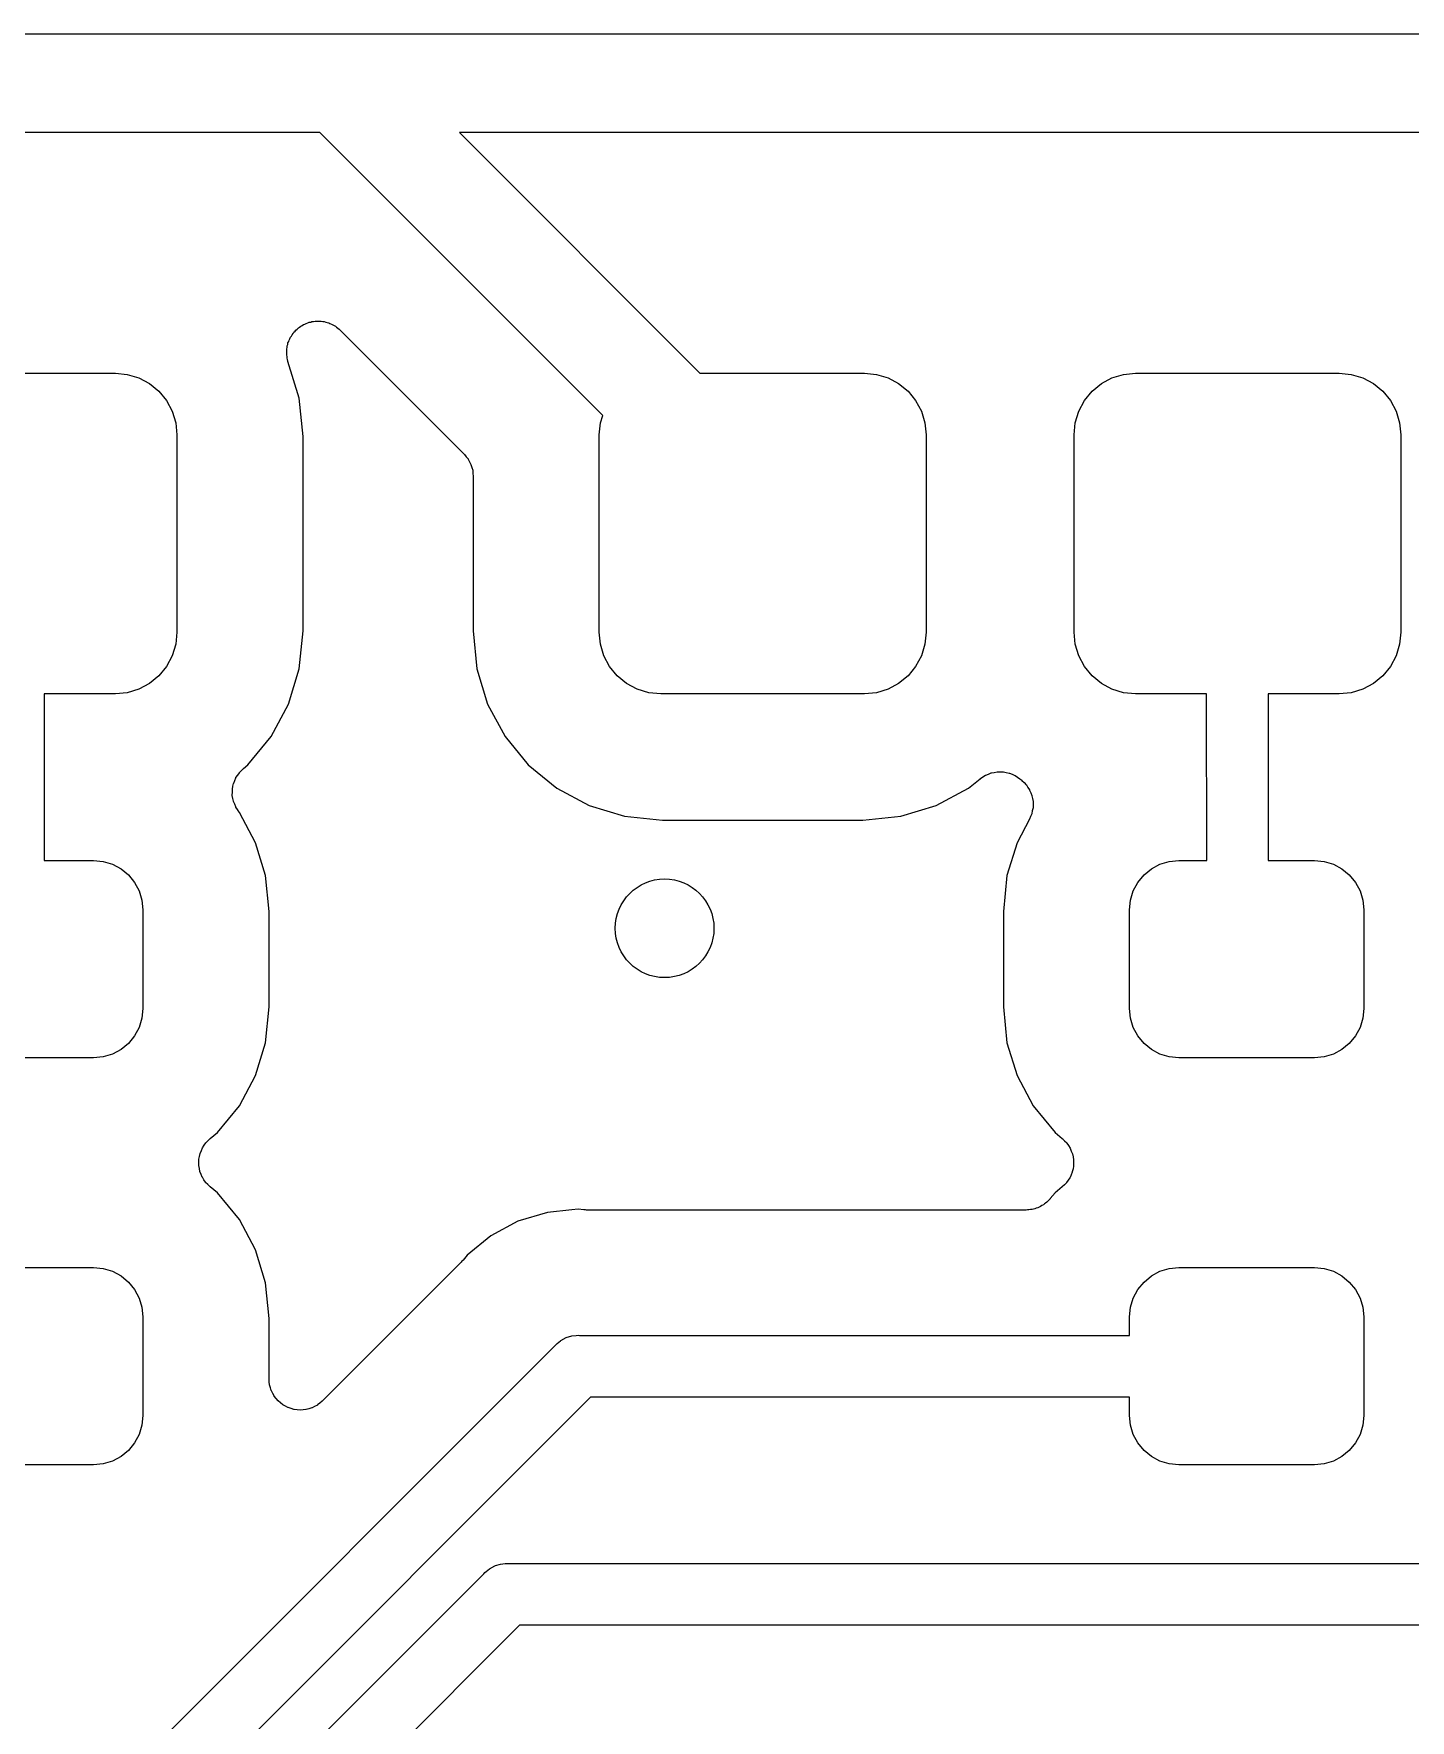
# Model space of a CAD drawing. Extents: x 103 to 213, y -152 to -90.
# Drawn here: x 161.98 to 167.56, y -97.16 to -90.32 of the extents above; entities that cross this region are included whole.
import ezdxf

# ---------------------------------------------------------------- set-up
doc = ezdxf.new("R2010")
doc.units = 0
doc.layers.add('BLACK', color=7, linetype='CONTINUOUS')

msp = doc.modelspace()

# ---------------------------------------------------------------- linework, layer by layer
at = {"layer": 'BLACK', "linetype": 'CONTINUOUS'}
for p, q in [((158.235, -90.325), (163.215, -90.325)), ((163.215, -90.325), (163.225, -90.324)), ((163.225, -90.324), (163.235, -90.325)), ((163.235, -90.325), (168.103, -90.325)), ((163.142, -90.725), (158.708, -90.725)), ((164.289, -91.8716), (163.142, -90.725)), ((168.03, -90.725), (163.708, -90.725)), ((163.708, -90.725), (164.683, -91.7)), ((163.037, -91.5339), (163.042, -91.5297)), ((163.042, -91.5297), (163.045, -91.525)), ((163.045, -91.525), (163.05, -91.521)), ((163.05, -91.521), (163.055, -91.5166)), ((163.055, -91.5166), (163.06, -91.5132)), ((163.06, -91.5132), (163.065, -91.5094)), ((163.065, -91.5094), (163.07, -91.5065)), ((163.07, -91.5065), (163.076, -91.503)), ((163.076, -91.503), (163.081, -91.5007)), ((163.081, -91.5007), (163.087, -91.4979)), ((163.087, -91.4979), (163.093, -91.496)), ((163.093, -91.496), (163.099, -91.4937)), ((163.099, -91.4937), (163.105, -91.4925)), ((163.105, -91.4925), (163.11, -91.4908)), ((163.11, -91.4908), (163.117, -91.4902)), ((163.117, -91.4902), (163.123, -91.489)), ((163.123, -91.489), (163.129, -91.489)), ((163.129, -91.489), (163.135, -91.4884)), ((163.135, -91.4884), (163.141, -91.4891)), ((163.141, -91.4891), (163.148, -91.4891)), ((163.148, -91.4891), (163.154, -91.4903)), ((163.154, -91.4903), (163.16, -91.491)), ((163.16, -91.491), (163.166, -91.4928)), ((163.166, -91.4928), (163.172, -91.4941)), ((163.172, -91.4941), (163.178, -91.4964)), ((163.178, -91.4964), (163.183, -91.4982)), ((163.183, -91.4982), (163.189, -91.5012)), ((163.189, -91.5012), (163.195, -91.5037)), ((163.195, -91.5037), (163.2, -91.507)), ((163.2, -91.507), (163.205, -91.5099)), ((163.205, -91.5099), (163.21, -91.5139)), ((163.21, -91.5139), (163.215, -91.5175)), ((163.215, -91.5175), (163.22, -91.5218)), ((163.22, -91.5218), (163.224, -91.5256)), ((163.224, -91.5256), (163.727, -92.028)), ((163.008, -91.6015), (163.01, -91.5955)), ((163.008, -91.6078), (163.008, -91.6015)), ((163.01, -91.5895), (163.012, -91.5834)), ((163.01, -91.5955), (163.01, -91.5895)), ((163.012, -91.5834), (163.013, -91.5772)), ((163.013, -91.5772), (163.016, -91.5716)), ((163.016, -91.5716), (163.018, -91.5658)), ((163.018, -91.5658), (163.021, -91.5602)), ((163.021, -91.5602), (163.023, -91.5544)), ((163.023, -91.5544), (163.027, -91.5494)), ((163.027, -91.5494), (163.03, -91.5441)), ((163.03, -91.5441), (163.034, -91.5392)), ((163.034, -91.5392), (163.037, -91.5339)), ((163.008, -91.6141), (163.008, -91.6078)), ((163.008, -91.6202), (163.008, -91.6141)), ((163.008, -91.6262), (163.008, -91.6202)), ((163.009, -91.6325), (163.008, -91.6262)), ((163.01, -91.6388), (163.009, -91.6325)), ((163.011, -91.6446), (163.01, -91.6388)), ((163.013, -91.6506), (163.011, -91.6446)), ((163.013, -91.6523), (163.013, -91.6506)), ((163.058, -91.8016), (163.013, -91.6523)), ((161.487, -91.7), (162.313, -91.7)), ((162.313, -91.7), (162.361, -91.7048)), ((162.361, -91.7048), (162.408, -91.719)), ((162.408, -91.719), (162.451, -91.7421)), ((164.683, -91.7), (165.35, -91.7)), ((165.35, -91.7), (165.399, -91.7048)), ((165.399, -91.7048), (165.446, -91.719)), ((165.446, -91.719), (165.489, -91.7421)), ((166.311, -91.7421), (166.354, -91.719)), ((166.354, -91.719), (166.401, -91.7048)), ((166.401, -91.7048), (166.45, -91.7)), ((166.45, -91.7), (167.275, -91.7)), ((167.275, -91.7), (167.324, -91.7048)), ((167.324, -91.7048), (167.371, -91.719)), ((167.371, -91.719), (167.414, -91.7421)), ((162.451, -91.7421), (162.489, -91.7732)), ((162.489, -91.7732), (162.52, -91.8111)), ((163.074, -91.9562), (163.058, -91.8016)), ((165.489, -91.7421), (165.527, -91.7732)), ((165.527, -91.7732), (165.558, -91.8111)), ((166.242, -91.8111), (166.273, -91.7732)), ((166.273, -91.7732), (166.311, -91.7421)), ((167.414, -91.7421), (167.452, -91.7732)), ((167.452, -91.7732), (167.483, -91.8111)), ((162.52, -91.8111), (162.543, -91.8543)), ((162.543, -91.8543), (162.558, -91.9012)), ((164.28, -91.9012), (164.289, -91.8716)), ((165.558, -91.8111), (165.581, -91.8543)), ((165.581, -91.8543), (165.595, -91.9012)), ((166.205, -91.9012), (166.219, -91.8543)), ((166.219, -91.8543), (166.242, -91.8111)), ((167.483, -91.8111), (167.506, -91.8543)), ((167.506, -91.8543), (167.52, -91.9012)), ((162.558, -91.9012), (162.562, -91.95)), ((164.275, -91.95), (164.28, -91.9012)), ((165.595, -91.9012), (165.6, -91.95)), ((166.2, -91.95), (166.205, -91.9012)), ((167.52, -91.9012), (167.525, -91.95)), ((162.562, -91.95), (162.562, -92.75)), ((163.074, -92.7438), (163.074, -91.9562)), ((164.275, -92.75), (164.275, -91.95)), ((165.6, -91.95), (165.6, -92.75)), ((166.2, -92.75), (166.2, -91.95)), ((167.525, -91.95), (167.525, -92.75)), ((163.727, -92.028), (163.727, -92.0283)), ((163.727, -92.0283), (163.727, -92.0283)), ((163.727, -92.0283), (163.727, -92.0283)), ((163.727, -92.0283), (163.728, -92.0293)), ((163.728, -92.0293), (163.735, -92.0385)), ((163.735, -92.0385), (163.743, -92.0475)), ((163.743, -92.0475), (163.743, -92.0481)), ((163.743, -92.0481), (163.743, -92.0486)), ((163.743, -92.0486), (163.749, -92.0591)), ((163.749, -92.0591), (163.754, -92.0694)), ((163.754, -92.0694), (163.755, -92.07)), ((163.755, -92.07), (163.755, -92.0706)), ((163.755, -92.0706), (163.758, -92.0819)), ((163.758, -92.0819), (163.762, -92.0931)), ((163.762, -92.0931), (163.762, -92.0938)), ((163.762, -92.0938), (163.762, -92.0944)), ((163.762, -92.0944), (163.763, -92.1061)), ((163.763, -92.1061), (163.764, -92.1178)), ((163.764, -92.1178), (163.764, -92.7438)), ((162.562, -92.75), (162.558, -92.7988)), ((163.058, -92.8984), (163.074, -92.7438)), ((163.764, -92.7438), (163.779, -92.8984)), ((164.28, -92.7988), (164.275, -92.75)), ((165.6, -92.75), (165.595, -92.7988)), ((166.205, -92.7988), (166.2, -92.75)), ((167.525, -92.75), (167.52, -92.7988)), ((162.558, -92.7988), (162.543, -92.8457)), ((164.294, -92.8457), (164.28, -92.7988)), ((165.595, -92.7988), (165.581, -92.8457)), ((166.219, -92.8457), (166.205, -92.7988)), ((167.52, -92.7988), (167.506, -92.8457)), ((162.52, -92.8889), (162.489, -92.9268)), ((162.543, -92.8457), (162.52, -92.8889)), ((163.015, -93.041), (163.058, -92.8984)), ((163.779, -92.8984), (163.822, -93.041)), ((164.317, -92.8889), (164.294, -92.8457)), ((164.348, -92.9268), (164.317, -92.8889)), ((165.558, -92.8889), (165.527, -92.9268)), ((165.581, -92.8457), (165.558, -92.8889)), ((166.242, -92.8889), (166.219, -92.8457)), ((166.273, -92.9268), (166.242, -92.8889)), ((167.483, -92.8889), (167.452, -92.9268)), ((167.506, -92.8457), (167.483, -92.8889)), ((162.451, -92.9579), (162.408, -92.981)), ((162.489, -92.9268), (162.451, -92.9579)), ((164.386, -92.9579), (164.348, -92.9268)), ((164.429, -92.981), (164.386, -92.9579)), ((165.489, -92.9579), (165.446, -92.981)), ((165.527, -92.9268), (165.489, -92.9579)), ((166.311, -92.9579), (166.273, -92.9268)), ((166.354, -92.981), (166.311, -92.9579)), ((167.414, -92.9579), (167.371, -92.981)), ((167.452, -92.9268), (167.414, -92.9579)), ((162.313, -93), (162.025, -93)), ((162.025, -93), (162.025, -93.675)), ((162.361, -92.9952), (162.313, -93)), ((162.408, -92.981), (162.361, -92.9952)), ((164.476, -92.9952), (164.429, -92.981)), ((164.525, -93), (164.476, -92.9952)), ((165.35, -93), (164.525, -93)), ((165.399, -92.9952), (165.35, -93)), ((165.446, -92.981), (165.399, -92.9952)), ((166.401, -92.9952), (166.354, -92.981)), ((166.45, -93), (166.401, -92.9952)), ((166.737, -93), (166.45, -93)), ((166.738, -93.675), (166.737, -93)), ((167.275, -93), (166.987, -93)), ((166.987, -93), (166.987, -93.675)), ((167.324, -92.9952), (167.275, -93)), ((167.371, -92.981), (167.324, -92.9952)), ((162.945, -93.1725), (163.015, -93.041)), ((163.822, -93.041), (163.893, -93.1725)), ((162.85, -93.2877), (162.945, -93.1725)), ((163.893, -93.1725), (163.987, -93.2877)), ((162.816, -93.3184), (162.825, -93.31)), ((162.825, -93.31), (162.833, -93.3016)), ((162.833, -93.3016), (162.85, -93.2877)), ((163.987, -93.2877), (164.103, -93.3823)), ((162.788, -93.386), (162.79, -93.3743)), ((162.79, -93.3743), (162.792, -93.3626)), ((162.792, -93.3626), (162.793, -93.3622)), ((162.793, -93.3617), (162.797, -93.3508)), ((162.793, -93.3622), (162.793, -93.3617)), ((162.797, -93.3508), (162.802, -93.3397)), ((162.802, -93.3389), (162.809, -93.3291)), ((162.802, -93.3393), (162.802, -93.3389)), ((162.802, -93.3397), (162.802, -93.3393)), ((162.809, -93.3291), (162.816, -93.3191)), ((162.816, -93.3188), (162.816, -93.3184)), ((162.816, -93.3191), (162.816, -93.3188)), ((165.772, -93.3823), (165.819, -93.3438)), ((165.819, -93.3438), (165.82, -93.3433)), ((165.82, -93.3433), (165.821, -93.3427)), ((165.82, -93.3433), (165.82, -93.3433)), ((165.82, -93.3433), (165.82, -93.3433)), ((165.821, -93.3427), (165.831, -93.3362)), ((165.831, -93.3362), (165.841, -93.3296)), ((165.841, -93.3294), (165.842, -93.3292)), ((165.841, -93.3296), (165.841, -93.3294)), ((165.842, -93.3292), (165.853, -93.3248)), ((165.853, -93.3248), (165.864, -93.3203)), ((165.864, -93.3202), (165.865, -93.32)), ((165.864, -93.3203), (165.864, -93.3202)), ((165.865, -93.32), (165.876, -93.3178)), ((165.876, -93.3178), (165.888, -93.3155)), ((165.888, -93.3155), (165.889, -93.3154)), ((165.888, -93.3155), (165.888, -93.3155)), ((165.889, -93.3154), (165.901, -93.3156)), ((165.901, -93.3156), (165.913, -93.3156)), ((165.913, -93.3156), (165.913, -93.3157)), ((165.913, -93.3157), (165.914, -93.3157)), ((165.914, -93.3157), (165.925, -93.3181)), ((165.925, -93.3181), (165.937, -93.3205)), ((165.937, -93.3205), (165.938, -93.3207)), ((165.938, -93.3207), (165.938, -93.3208)), ((165.938, -93.3208), (165.949, -93.3254)), ((165.949, -93.3254), (165.96, -93.33)), ((165.96, -93.33), (165.96, -93.3303)), ((165.96, -93.3303), (165.961, -93.3305)), ((165.961, -93.3305), (165.971, -93.3371)), ((165.971, -93.3371), (165.981, -93.3438)), ((165.981, -93.3438), (165.988, -93.3499)), ((165.988, -93.3499), (165.989, -93.3504)), ((165.989, -93.3504), (165.989, -93.3504)), ((165.989, -93.3504), (165.989, -93.3504)), ((165.989, -93.3504), (165.989, -93.351)), ((165.989, -93.351), (165.998, -93.3596)), ((165.998, -93.3596), (166.006, -93.368)), ((166.006, -93.368), (166.006, -93.3684)), ((166.006, -93.3684), (166.007, -93.3688)), ((166.007, -93.3688), (166.013, -93.3788)), ((166.013, -93.3788), (166.02, -93.3887)), ((162.787, -93.4108), (162.788, -93.3988)), ((162.787, -93.4112), (162.787, -93.4108)), ((162.787, -93.4116), (162.787, -93.4112)), ((162.79, -93.4234), (162.787, -93.4116)), ((162.788, -93.3864), (162.788, -93.386)), ((162.788, -93.3869), (162.788, -93.3864)), ((162.788, -93.3988), (162.788, -93.3869)), ((162.792, -93.4351), (162.79, -93.4234)), ((162.792, -93.4355), (162.792, -93.4351)), ((162.792, -93.436), (162.792, -93.4355)), ((162.797, -93.4471), (162.792, -93.436)), ((162.801, -93.4581), (162.797, -93.4471)), ((164.103, -93.3823), (164.234, -93.4526)), ((165.641, -93.4526), (165.772, -93.3823)), ((166.02, -93.3887), (166.02, -93.3892)), ((166.02, -93.3892), (166.02, -93.3896)), ((166.02, -93.3896), (166.025, -93.4007)), ((166.025, -93.4007), (166.029, -93.4116)), ((166.029, -93.4116), (166.029, -93.4121)), ((166.029, -93.4121), (166.029, -93.4126)), ((166.029, -93.4126), (166.032, -93.4242)), ((166.032, -93.4242), (166.034, -93.436)), ((166.034, -93.436), (166.034, -93.4365)), ((166.034, -93.4365), (166.034, -93.437)), ((166.034, -93.437), (166.034, -93.4489)), ((162.801, -93.4585), (162.801, -93.4581)), ((162.802, -93.4589), (162.801, -93.4585)), ((162.808, -93.4689), (162.802, -93.4589)), ((162.815, -93.4789), (162.808, -93.4689)), ((162.815, -93.4796), (162.815, -93.4789)), ((162.815, -93.4797), (162.815, -93.4796)), ((162.815, -93.4796), (162.815, -93.4796)), ((162.816, -93.4803), (162.815, -93.4797)), ((162.881, -93.6031), (162.816, -93.4803)), ((164.234, -93.4526), (164.377, -93.4958)), ((164.377, -93.4958), (164.531, -93.5111)), ((164.531, -93.5111), (165.344, -93.5111)), ((165.344, -93.5111), (165.498, -93.4958)), ((165.498, -93.4958), (165.641, -93.4526)), ((166.019, -93.508), (165.969, -93.6031)), ((166.024, -93.4969), (166.019, -93.508)), ((166.029, -93.486), (166.024, -93.4969)), ((166.031, -93.4734), (166.029, -93.4851)), ((166.029, -93.4851), (166.029, -93.4855)), ((166.029, -93.4855), (166.029, -93.486)), ((166.034, -93.4617), (166.031, -93.4734)), ((166.034, -93.4489), (166.034, -93.4608)), ((166.034, -93.4608), (166.034, -93.4612)), ((166.034, -93.4612), (166.034, -93.4617)), ((162.922, -93.7364), (162.881, -93.6031)), ((165.969, -93.6031), (165.928, -93.7364)), ((162.025, -93.675), (162.225, -93.675)), ((162.225, -93.675), (162.264, -93.6788)), ((162.264, -93.6788), (162.302, -93.6902)), ((162.302, -93.6902), (162.336, -93.7087)), ((162.336, -93.7087), (162.366, -93.7336)), ((166.484, -93.7336), (166.514, -93.7087)), ((166.514, -93.7087), (166.548, -93.6902)), ((166.548, -93.6902), (166.586, -93.6788)), ((166.586, -93.6788), (166.625, -93.675)), ((166.625, -93.675), (166.738, -93.675)), ((166.987, -93.675), (167.175, -93.675)), ((167.175, -93.675), (167.214, -93.6788)), ((167.214, -93.6788), (167.252, -93.6902)), ((167.252, -93.6902), (167.286, -93.7087)), ((167.286, -93.7087), (167.316, -93.7336)), ((162.366, -93.7336), (162.391, -93.7639)), ((162.391, -93.7639), (162.41, -93.7985)), ((162.936, -93.8812), (162.922, -93.7364)), ((165.928, -93.7364), (165.914, -93.8812)), ((166.44, -93.7985), (166.459, -93.7639)), ((166.459, -93.7639), (166.484, -93.7336)), ((167.316, -93.7336), (167.341, -93.7639)), ((167.341, -93.7639), (167.36, -93.7985)), ((162.41, -93.7985), (162.421, -93.836)), ((162.421, -93.836), (162.425, -93.875)), ((166.425, -93.875), (166.429, -93.836)), ((166.429, -93.836), (166.44, -93.7985)), ((167.36, -93.7985), (167.371, -93.836)), ((167.371, -93.836), (167.375, -93.875)), ((162.425, -93.875), (162.425, -94.275)), ((162.936, -94.2688), (162.936, -93.8812)), ((165.914, -93.8812), (165.914, -94.2688)), ((166.425, -94.275), (166.425, -93.875)), ((167.375, -93.875), (167.375, -94.275)), ((162.421, -94.314), (162.41, -94.3515)), ((162.425, -94.275), (162.421, -94.314)), ((162.922, -94.4136), (162.936, -94.2688)), ((165.914, -94.2688), (165.928, -94.4136)), ((166.429, -94.314), (166.425, -94.275)), ((166.44, -94.3515), (166.429, -94.314)), ((167.371, -94.314), (167.36, -94.3515)), ((167.375, -94.275), (167.371, -94.314)), ((162.391, -94.3861), (162.366, -94.4164)), ((162.41, -94.3515), (162.391, -94.3861)), ((166.459, -94.3861), (166.44, -94.3515)), ((166.484, -94.4164), (166.459, -94.3861)), ((167.341, -94.3861), (167.316, -94.4164)), ((167.36, -94.3515), (167.341, -94.3861)), ((162.264, -94.4712), (162.225, -94.475)), ((162.302, -94.4598), (162.264, -94.4712)), ((162.336, -94.4413), (162.302, -94.4598)), ((162.366, -94.4164), (162.336, -94.4413)), ((162.881, -94.5469), (162.922, -94.4136)), ((165.928, -94.4136), (165.969, -94.5469)), ((166.514, -94.4413), (166.484, -94.4164)), ((166.548, -94.4598), (166.514, -94.4413)), ((166.586, -94.4712), (166.548, -94.4598)), ((166.625, -94.475), (166.586, -94.4712)), ((167.214, -94.4712), (167.175, -94.475)), ((167.252, -94.4598), (167.214, -94.4712)), ((167.286, -94.4413), (167.252, -94.4598)), ((167.316, -94.4164), (167.286, -94.4413)), ((162.225, -94.475), (161.675, -94.475)), ((167.175, -94.475), (166.625, -94.475)), ((162.816, -94.6697), (162.881, -94.5469)), ((165.969, -94.5469), (166.034, -94.6697)), ((162.727, -94.7774), (162.816, -94.6697)), ((166.034, -94.6697), (166.123, -94.7774)), ((162.681, -94.8187), (162.689, -94.8103)), ((162.689, -94.8103), (162.698, -94.8018)), ((162.698, -94.8018), (162.727, -94.7774)), ((166.123, -94.7774), (166.152, -94.8018)), ((166.152, -94.8018), (166.153, -94.8025)), ((166.153, -94.8025), (166.153, -94.8025)), ((166.153, -94.8025), (166.153, -94.8025)), ((166.153, -94.8025), (166.154, -94.803)), ((166.154, -94.803), (166.162, -94.8116)), ((166.162, -94.8116), (166.171, -94.8201)), ((162.652, -94.8863), (162.654, -94.8746)), ((162.654, -94.8746), (162.657, -94.8628)), ((162.657, -94.8621), (162.662, -94.851)), ((162.657, -94.8625), (162.657, -94.8621)), ((162.657, -94.8628), (162.657, -94.8625)), ((162.662, -94.851), (162.666, -94.8399)), ((162.666, -94.8396), (162.667, -94.8393)), ((162.666, -94.8399), (162.666, -94.8396)), ((162.667, -94.8393), (162.673, -94.8292)), ((162.673, -94.8292), (162.68, -94.8193)), ((162.68, -94.8191), (162.681, -94.8187)), ((162.68, -94.8193), (162.68, -94.8191)), ((166.171, -94.8201), (166.171, -94.8204)), ((166.171, -94.8204), (166.171, -94.8207)), ((166.171, -94.8207), (166.178, -94.8308)), ((166.178, -94.8308), (166.184, -94.8408)), ((166.184, -94.8408), (166.184, -94.8412)), ((166.184, -94.8412), (166.185, -94.8415)), ((166.185, -94.8415), (166.189, -94.8526)), ((166.189, -94.8526), (166.194, -94.8638)), ((166.194, -94.8638), (166.194, -94.8642)), ((166.194, -94.8642), (166.194, -94.8645)), ((166.194, -94.8645), (166.196, -94.8761)), ((166.196, -94.8761), (166.198, -94.8881)), ((162.652, -94.8867), (162.652, -94.8863)), ((162.652, -94.8871), (162.652, -94.8867)), ((162.652, -94.8991), (162.652, -94.8871)), ((162.652, -94.9111), (162.652, -94.8991)), ((162.652, -94.9115), (162.652, -94.9111)), ((162.652, -94.9119), (162.652, -94.9115)), ((162.654, -94.9237), (162.652, -94.9119)), ((162.656, -94.9355), (162.654, -94.9237)), ((162.656, -94.9358), (162.656, -94.9355)), ((162.656, -94.9362), (162.656, -94.9358)), ((162.661, -94.9474), (162.656, -94.9362)), ((162.665, -94.9585), (162.661, -94.9474)), ((166.188, -94.949), (166.184, -94.9601)), ((166.193, -94.9379), (166.188, -94.949)), ((166.196, -94.9255), (166.193, -94.9372)), ((166.193, -94.9372), (166.193, -94.9375)), ((166.193, -94.9375), (166.193, -94.9379)), ((166.198, -94.9137), (166.196, -94.9255)), ((166.198, -94.8881), (166.198, -94.8885)), ((166.198, -94.8885), (166.198, -94.8889)), ((166.198, -94.8889), (166.198, -94.9008)), ((166.198, -94.9008), (166.198, -94.9129)), ((166.198, -94.9129), (166.198, -94.9133)), ((166.198, -94.9133), (166.198, -94.9137)), ((162.666, -94.9588), (162.665, -94.9585)), ((162.666, -94.9592), (162.666, -94.9588)), ((162.672, -94.9692), (162.666, -94.9592)), ((162.679, -94.9793), (162.672, -94.9692)), ((162.679, -94.9796), (162.679, -94.9793)), ((162.679, -94.9799), (162.679, -94.9796)), ((162.688, -94.9884), (162.679, -94.9799)), ((162.696, -94.997), (162.688, -94.9884)), ((162.697, -94.9975), (162.696, -94.997)), ((162.698, -94.9982), (162.697, -94.9975)), ((162.697, -94.9975), (162.697, -94.9975)), ((162.697, -94.9975), (162.697, -94.9975)), ((162.727, -95.0226), (162.698, -94.9982)), ((166.152, -94.9982), (166.123, -95.0226)), ((166.161, -94.9898), (166.152, -94.9982)), ((166.169, -94.9813), (166.161, -94.9898)), ((166.17, -94.9809), (166.169, -94.9813)), ((166.177, -94.9708), (166.17, -94.9807)), ((166.17, -94.9807), (166.17, -94.9809)), ((166.183, -94.9607), (166.177, -94.9708)), ((166.184, -94.9604), (166.183, -94.9607)), ((166.184, -94.9601), (166.184, -94.9604)), ((162.816, -95.1303), (162.727, -95.0226)), ((166.036, -95.088), (166.03, -95.0896)), ((166.041, -95.0869), (166.036, -95.088)), ((166.047, -95.0844), (166.041, -95.0869)), ((166.054, -95.0824), (166.047, -95.0844)), ((166.059, -95.0798), (166.054, -95.0824)), ((166.064, -95.0777), (166.059, -95.0798)), ((166.07, -95.074), (166.064, -95.0777)), ((166.076, -95.0708), (166.07, -95.074)), ((166.08, -95.0673), (166.076, -95.0708)), ((166.085, -95.0642), (166.08, -95.0673)), ((166.09, -95.0594), (166.085, -95.0642)), ((166.095, -95.0551), (166.09, -95.0594)), ((166.099, -95.0508), (166.095, -95.0551)), ((166.103, -95.0469), (166.099, -95.0508)), ((166.104, -95.0456), (166.103, -95.0469)), ((166.123, -95.0226), (166.104, -95.0456)), ((162.881, -95.2531), (162.816, -95.1303)), ((163.945, -95.1374), (163.835, -95.1961)), ((164.065, -95.1012), (163.945, -95.1374)), ((164.164, -95.0914), (164.065, -95.1012)), ((164.189, -95.0889), (164.164, -95.0914)), ((164.164, -95.0914), (164.164, -95.0914)), ((164.213, -95.0914), (164.189, -95.0889)), ((164.219, -95.0914), (164.213, -95.0914)), ((164.224, -95.092), (164.219, -95.0914)), ((164.226, -95.092), (164.224, -95.092)), ((166.006, -95.092), (164.226, -95.092)), ((166.011, -95.0915), (166.006, -95.092)), ((166.017, -95.0915), (166.011, -95.0915)), ((166.023, -95.0902), (166.017, -95.0915)), ((166.03, -95.0896), (166.023, -95.0902)), ((163.835, -95.1961), (163.739, -95.2752)), ((162.922, -95.3864), (162.881, -95.2531)), ((163.739, -95.2752), (163.723, -95.2946)), ((161.675, -95.325), (162.225, -95.325)), ((162.225, -95.325), (162.264, -95.3288)), ((162.264, -95.3288), (162.302, -95.3402)), ((162.302, -95.3402), (162.336, -95.3587)), ((162.336, -95.3587), (162.366, -95.3836)), ((163.715, -95.3038), (163.153, -95.8655)), ((163.718, -95.2997), (163.715, -95.3038)), ((163.722, -95.2959), (163.718, -95.2997)), ((163.723, -95.2946), (163.722, -95.2959)), ((166.484, -95.3836), (166.514, -95.3587)), ((166.514, -95.3587), (166.548, -95.3402)), ((166.548, -95.3402), (166.586, -95.3288)), ((166.586, -95.3288), (166.625, -95.325)), ((166.625, -95.325), (167.175, -95.325)), ((167.175, -95.325), (167.214, -95.3288)), ((167.214, -95.3288), (167.252, -95.3402)), ((167.252, -95.3402), (167.286, -95.3587)), ((167.286, -95.3587), (167.316, -95.3836)), ((162.366, -95.3836), (162.391, -95.4139)), ((162.391, -95.4139), (162.41, -95.4485)), ((162.936, -95.5312), (162.922, -95.3864)), ((166.44, -95.4485), (166.459, -95.4139)), ((166.459, -95.4139), (166.484, -95.3836)), ((167.316, -95.3836), (167.341, -95.4139)), ((167.341, -95.4139), (167.36, -95.4485)), ((162.41, -95.4485), (162.421, -95.486)), ((162.421, -95.486), (162.425, -95.525)), ((166.425, -95.525), (166.429, -95.486)), ((166.429, -95.486), (166.44, -95.4485)), ((167.36, -95.4485), (167.371, -95.486)), ((167.371, -95.486), (167.375, -95.525)), ((162.425, -95.525), (162.425, -95.925)), ((162.936, -95.7757), (162.936, -95.5312)), ((166.425, -95.6), (166.425, -95.525)), ((167.375, -95.525), (167.375, -95.925)), ((164.1, -95.6362), (164.105, -95.6323)), ((164.105, -95.6323), (164.118, -95.6216)), ((164.105, -95.6323), (164.105, -95.6323)), ((164.118, -95.6216), (164.119, -95.6206)), ((164.119, -95.6206), (164.141, -95.609)), ((164.141, -95.609), (164.164, -95.6018)), ((164.164, -95.6018), (164.182, -95.6)), ((164.182, -95.6), (164.189, -95.5994)), ((164.182, -95.6), (164.182, -95.6)), ((164.189, -95.5994), (164.195, -95.6)), ((164.195, -95.6), (166.425, -95.6)), ((162.066, -97.6709), (164.096, -95.6409)), ((164.096, -95.6409), (164.1, -95.6362)), ((162.937, -95.7879), (162.936, -95.7757)), ((162.938, -95.7999), (162.937, -95.7879)), ((162.938, -95.8002), (162.938, -95.7999)), ((162.938, -95.8004), (162.938, -95.8002)), ((162.942, -95.8121), (162.938, -95.8004)), ((162.945, -95.8237), (162.942, -95.8121)), ((162.946, -95.8239), (162.945, -95.8237)), ((162.946, -95.8241), (162.946, -95.8239)), ((162.951, -95.8348), (162.946, -95.8241)), ((162.957, -95.8456), (162.951, -95.8348)), ((164.24, -95.85), (162.275, -97.8154)), ((162.957, -95.8458), (162.957, -95.8456)), ((162.957, -95.846), (162.957, -95.8458)), ((162.965, -95.8554), (162.957, -95.846)), ((162.973, -95.8649), (162.965, -95.8554)), ((162.973, -95.865), (162.973, -95.8649)), ((162.973, -95.8652), (162.973, -95.865)), ((162.982, -95.8729), (162.973, -95.8652)), ((162.992, -95.8808), (162.982, -95.8729)), ((162.992, -95.8809), (162.992, -95.8808)), ((162.992, -95.881), (162.992, -95.8809)), ((163.003, -95.8868), (162.992, -95.881)), ((163.013, -95.8926), (163.003, -95.8868)), ((163.014, -95.8927), (163.013, -95.8926)), ((163.014, -95.8928), (163.014, -95.8927)), ((163.026, -95.8964), (163.014, -95.8928)), ((163.037, -95.9), (163.026, -95.8964)), ((163.037, -95.9001), (163.037, -95.9)), ((163.038, -95.9001), (163.037, -95.9001)), ((163.05, -95.9014), (163.038, -95.9001)), ((163.062, -95.9027), (163.05, -95.9014)), ((163.074, -95.9016), (163.062, -95.9027)), ((163.062, -95.9027), (163.062, -95.9027)), ((163.062, -95.9027), (163.062, -95.9027)), ((163.086, -95.9005), (163.074, -95.9016)), ((163.087, -95.9005), (163.086, -95.9005)), ((163.098, -95.8971), (163.087, -95.9005)), ((163.087, -95.9005), (163.087, -95.9005)), ((163.11, -95.8936), (163.098, -95.8971)), ((163.111, -95.8935), (163.11, -95.8935)), ((163.11, -95.8935), (163.11, -95.8936)), ((163.121, -95.8878), (163.111, -95.8935)), ((163.132, -95.8822), (163.121, -95.8878)), ((163.133, -95.882), (163.132, -95.8821)), ((163.132, -95.8821), (163.132, -95.8822)), ((163.142, -95.8744), (163.133, -95.882)), ((163.152, -95.8668), (163.142, -95.8744)), ((163.153, -95.8655), (163.152, -95.8664)), ((163.152, -95.8664), (163.152, -95.8665)), ((163.152, -95.8665), (163.152, -95.8665)), ((163.152, -95.8665), (163.152, -95.8668)), ((166.425, -95.85), (164.24, -95.85)), ((166.425, -95.925), (166.425, -95.85)), ((162.421, -95.964), (162.41, -96.0015)), ((162.425, -95.925), (162.421, -95.964)), ((166.429, -95.964), (166.425, -95.925)), ((166.44, -96.0015), (166.429, -95.964)), ((167.371, -95.964), (167.36, -96.0015)), ((167.375, -95.925), (167.371, -95.964)), ((162.391, -96.0361), (162.366, -96.0664)), ((162.41, -96.0015), (162.391, -96.0361)), ((166.459, -96.0361), (166.44, -96.0015)), ((166.484, -96.0664), (166.459, -96.0361)), ((167.341, -96.0361), (167.316, -96.0664)), ((167.36, -96.0015), (167.341, -96.0361)), ((162.302, -96.1098), (162.264, -96.1212)), ((162.336, -96.0913), (162.302, -96.1098)), ((162.366, -96.0664), (162.336, -96.0913)), ((166.514, -96.0913), (166.484, -96.0664)), ((166.548, -96.1098), (166.514, -96.0913)), ((166.586, -96.1212), (166.548, -96.1098)), ((167.252, -96.1098), (167.214, -96.1212)), ((167.286, -96.0913), (167.252, -96.1098)), ((167.316, -96.0664), (167.286, -96.0913)), ((162.225, -96.125), (161.775, -96.125)), ((162.264, -96.1212), (162.225, -96.125)), ((166.625, -96.125), (166.586, -96.1212)), ((167.175, -96.125), (166.625, -96.125)), ((167.214, -96.1212), (167.175, -96.125)), ((162.566, -97.8073), (163.807, -96.5659)), ((163.807, -96.5659), (163.811, -96.5612)), ((163.811, -96.5612), (163.817, -96.5567)), ((163.817, -96.5567), (163.83, -96.5456)), ((163.83, -96.5456), (163.852, -96.534)), ((163.852, -96.534), (163.854, -96.5332)), ((163.854, -96.5332), (163.875, -96.5268)), ((163.875, -96.5268), (163.894, -96.525)), ((163.894, -96.525), (163.9, -96.5244)), ((163.894, -96.525), (163.894, -96.525)), ((163.9, -96.5244), (163.906, -96.525)), ((163.906, -96.525), (170.923, -96.525)), ((163.952, -96.775), (162.775, -97.9518)), ((170.969, -96.775), (163.952, -96.775))]:
    msp.add_line(p, q, dxfattribs=at)
at = {"layer": 'BLACK'}
msp.add_circle((164.54, -93.95), 0.2, dxfattribs=at)

doc.saveas('drawing.dxf')
